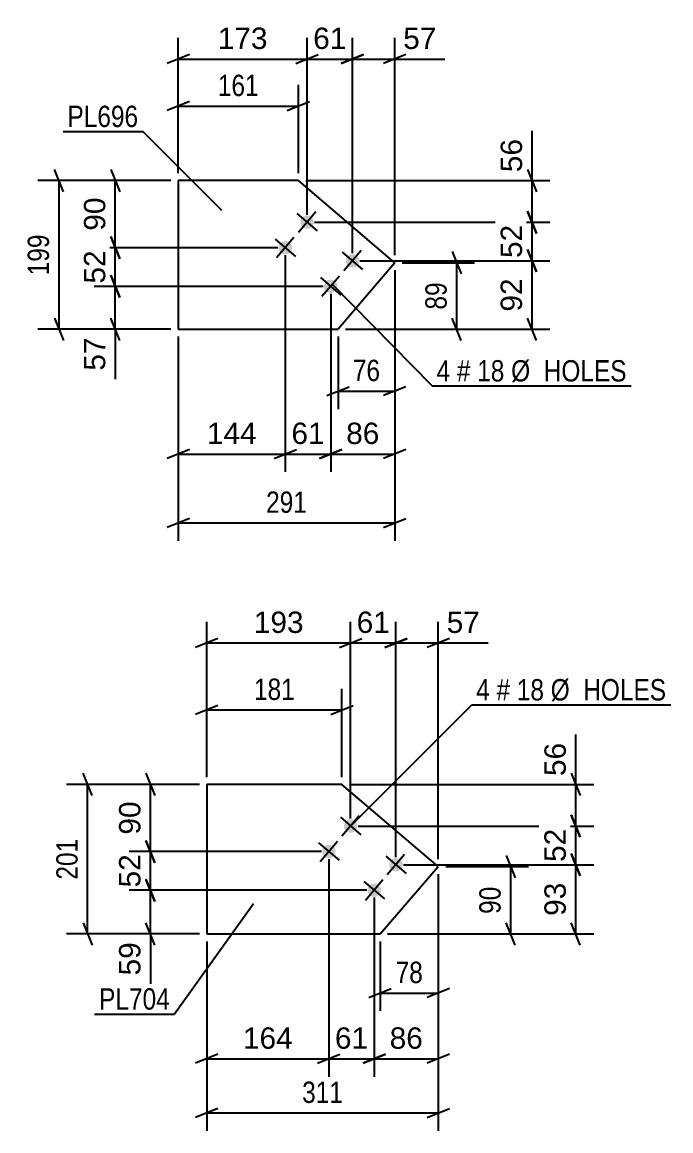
# Model space of a CAD drawing. Header units: millimetres. Extents: x 0 to 841, y 0 to 594.
# Drawn here: x 262.1 to 349.2, y 343 to 491.8 of the extents above; entities that cross this region are included whole.
import ezdxf

# ---------------------------------------------------------------- set-up
doc = ezdxf.new("R2010")
doc.units = ezdxf.units.MM
doc.styles.add('Arial', font='ARIAL.TTF', dxfattribs={"height": 0.2})
doc.styles.add('Arial Narrow', font='ARIALN.TTF', dxfattribs={"height": 0.2})

# ---------------------------------------------------------------- blocks, each defined once
blk = doc.blocks.new('Part-284934741-25692 - 25691')
at = {"color": 2, "linetype": 'Continuous'}
for p, q in [((283.09, 470.58), (283.09, 450.64)), ((299.23, 470.58), (283.09, 470.58)), ((312.17, 459.56), (299.23, 470.58)), ((312.17, 459.56), (304.56, 450.64)), ((283.09, 450.64), (304.56, 450.64))]:
    blk.add_line(p, q, dxfattribs=at)
blk = doc.blocks.new('Bolt-284934741-25693 - 25691')
at = {"linetype": 'Continuous'}
for points in [[(301.07, 464.42, -1), (299.7, 465.59, -1)], [(298.15, 460.99, -1), (296.78, 462.16, -1)], [(307.16, 459.23, -1), (305.79, 460.4, -1)], [(304.24, 455.81, -1), (302.87, 456.97, -1)]]:
    blk.add_hatch(color=1, dxfattribs=at).paths.add_polyline_path(points)
at = {"color": 1, "linetype": 'Continuous'}
for p, q in [((299.01, 466.17), (301.75, 463.83)), ((301.55, 466.37), (299.22, 463.63)), ((298.63, 462.95), (296.3, 460.2)), ((296.1, 462.74), (298.84, 460.41)), ((305.1, 460.98), (307.85, 458.65)), ((307.64, 461.19), (305.31, 458.45)), ((302.19, 457.56), (304.93, 455.22)), ((304.73, 457.76), (302.39, 455.02))]:
    blk.add_line(p, q, dxfattribs=at)
blk = doc.blocks.new('Part-284934741-25708 - 25707')
at = {"color": 2, "linetype": 'Continuous'}
for p, q in [((286.93, 389.53), (286.93, 369.47)), ((305.07, 389.53), (286.93, 389.53)), ((318.01, 378.51), (305.07, 389.53)), ((310.2, 369.47), (318.01, 378.51)), ((286.93, 369.47), (310.2, 369.47))]:
    blk.add_line(p, q, dxfattribs=at)
blk = doc.blocks.new('Bolt-284934741-25709 - 25707')
at = {"linetype": 'Continuous'}
for points in [[(306.91, 383.37, -1), (305.54, 384.53, -1)], [(304, 379.94, -1), (302.63, 381.11, -1)], [(313, 378.18, -1), (311.63, 379.35, -1)], [(310.09, 374.75, -1), (308.72, 375.92, -1)]]:
    blk.add_hatch(color=1, dxfattribs=at).paths.add_polyline_path(points)
at = {"color": 1, "linetype": 'Continuous'}
for p, q in [((304.86, 385.12), (307.6, 382.78)), ((307.39, 385.32), (305.06, 382.58)), ((301.94, 381.69), (304.68, 379.36)), ((304.48, 381.89), (302.14, 379.15)), ((310.95, 379.93), (313.69, 377.6)), ((313.49, 380.13), (311.15, 377.39)), ((308.03, 376.5), (310.77, 374.17)), ((310.57, 376.71), (308.24, 373.97))]:
    blk.add_line(p, q, dxfattribs=at)
blk = doc.blocks.new('StraightDimension-284934741-26841 - 25691')
at = {"color": 7, "linetype": 'Continuous'}
for p, q in [((319.88, 461.06), (321.08, 458.06)), ((313.17, 459.56), (322.88, 459.56)), ((320.48, 450.64), (320.48, 459.56)), ((321.08, 449.14), (319.88, 452.14)), ((305.56, 450.64), (322.88, 450.64))]:
    blk.add_line(p, q, dxfattribs=at)
at = {"color": 0}
blk.add_wipeout([(319.73, 457.53), (315.53, 457.53), (315.53, 452.67), (319.73, 452.67)], dxfattribs=at)
at = {"color": 3, "style": 'Arial Narrow'}
blk.add_text('89', height=2.863, rotation=90.0002, dxfattribs=at).set_placement((319.13, 453.27))
blk = doc.blocks.new('StraightDimension-284934741-31383 - 25691')
at = {"color": 7, "linetype": 'Continuous'}
for p, q in [((297.47, 460.58), (297.47, 431.48)), ((303.56, 455.39), (303.56, 431.48)), ((295.97, 433.28), (298.97, 434.48)), ((297.47, 433.88), (303.56, 433.88)), ((305.06, 434.48), (302.06, 433.28))]:
    blk.add_line(p, q, dxfattribs=at)
at = {"color": 0}
blk.add_wipeout([(303.34, 434.63), (303.34, 438.83), (297.69, 438.83), (297.69, 434.63)], dxfattribs=at)
at = {"color": 3, "style": 'Arial'}
blk.add_text('61', height=2.865, dxfattribs=at).set_placement((298.29, 435.23))
blk = doc.blocks.new('StraightDimension-284934741-26855 - 25691')
at = {"color": 7, "linetype": 'Continuous'}
for p, q in [((283.09, 471.58), (283.09, 483.43)), ((299.23, 471.58), (299.23, 483.43)), ((284.59, 481.18), (281.59, 479.98)), ((297.73, 479.98), (300.73, 481.18)), ((283.09, 480.58), (299.23, 480.58))]:
    blk.add_line(p, q, dxfattribs=at)
at = {"color": 0}
blk.add_wipeout([(294.5, 481.33), (294.5, 485.53), (287.81, 485.53), (287.81, 481.33)], dxfattribs=at)
at = {"color": 3, "style": 'Arial Narrow'}
blk.add_text('161', height=2.863, dxfattribs=at).set_placement((288.41, 481.93))
blk = doc.blocks.new('StraightDimension-284934741-26847 - 25691')
at = {"color": 7, "linetype": 'Continuous'}
for p, q in [((267.69, 469.08), (266.49, 472.08)), ((282.09, 470.58), (264.24, 470.58)), ((267.09, 450.64), (267.09, 470.58)), ((266.49, 452.14), (267.69, 449.14)), ((282.09, 450.64), (264.24, 450.64))]:
    blk.add_line(p, q, dxfattribs=at)
at = {"color": 0}
blk.add_wipeout([(266.34, 463.95), (262.14, 463.95), (262.14, 457.27), (266.34, 457.27)], dxfattribs=at)
at = {"color": 3, "style": 'Arial Narrow'}
blk.add_text('199', height=2.863, rotation=90.0002, dxfattribs=at).set_placement((265.74, 457.87))
blk = doc.blocks.new('StraightDimension-284934741-26851 - 25691')
at = {"color": 7, "linetype": 'Continuous'}
for p, q in [((312.17, 458.56), (312.17, 439.92)), ((304.56, 449.64), (304.56, 439.92)), ((303.06, 441.72), (306.06, 442.92)), ((304.56, 442.32), (312.17, 442.32)), ((313.67, 442.92), (310.67, 441.72))]:
    blk.add_line(p, q, dxfattribs=at)
at = {"color": 0}
blk.add_wipeout([(310.79, 443.07), (310.79, 447.27), (305.94, 447.27), (305.94, 443.07)], dxfattribs=at)
at = {"color": 3, "style": 'Arial Narrow'}
blk.add_text('76', height=2.863, dxfattribs=at).set_placement((306.54, 443.67))
blk = doc.blocks.new('StraightDimension-284934741-26901 - 25691')
at = {"color": 7, "linetype": 'Continuous'}
for p, q in [((312.17, 458.56), (312.17, 422.24)), ((283.09, 449.64), (283.09, 422.24)), ((284.59, 425.24), (281.59, 424.04)), ((283.09, 424.64), (312.17, 424.64)), ((310.67, 424.04), (313.67, 425.24))]:
    blk.add_line(p, q, dxfattribs=at)
at = {"color": 0}
blk.add_wipeout([(300.97, 425.39), (300.97, 429.59), (294.29, 429.59), (294.29, 425.39)], dxfattribs=at)
at = {"color": 3, "style": 'Arial Narrow'}
blk.add_text('291', height=2.863, dxfattribs=at).set_placement((294.89, 425.99))
blk = doc.blocks.new('StraightDimension-284934741-31382 - 25691')
at = {"color": 7, "linetype": 'Continuous'}
for p, q in [((312.17, 458.56), (312.17, 431.48)), ((303.56, 455.39), (303.56, 431.48)), ((302.06, 433.28), (305.06, 434.48)), ((303.56, 433.88), (312.17, 433.88)), ((313.67, 434.48), (310.67, 433.28))]:
    blk.add_line(p, q, dxfattribs=at)
at = {"color": 0}
blk.add_wipeout([(310.69, 434.63), (310.69, 438.83), (305.04, 438.83), (305.04, 434.63)], dxfattribs=at)
at = {"color": 3, "style": 'Arial'}
blk.add_text('86', height=2.865, dxfattribs=at).set_placement((305.64, 435.23))
blk = doc.blocks.new('StraightDimension-284934741-31384 - 25691')
at = {"color": 7, "linetype": 'Continuous'}
for p, q in [((297.47, 460.58), (297.47, 431.48)), ((283.09, 449.64), (283.09, 431.48)), ((284.59, 434.48), (281.59, 433.28)), ((283.09, 433.88), (297.47, 433.88)), ((295.97, 433.28), (298.97, 434.48))]:
    blk.add_line(p, q, dxfattribs=at)
at = {"color": 0}
blk.add_wipeout([(294.21, 434.63), (294.21, 438.83), (286.34, 438.83), (286.34, 434.63)], dxfattribs=at)
at = {"color": 3, "style": 'Arial'}
blk.add_text('144', height=2.865, dxfattribs=at).set_placement((286.94, 435.23))
blk = doc.blocks.new('StraightDimension-284934741-31411 - 25691')
at = {"color": 7, "linetype": 'Continuous'}
for p, q in [((306.48, 460.82), (306.48, 489.75)), ((312.17, 460.56), (312.17, 489.75)), ((304.98, 486.3), (307.98, 487.5)), ((306.48, 486.9), (312.17, 486.9)), ((313.67, 487.5), (310.67, 486.3)), ((312.17, 486.9), (318.87, 486.9)), ((312.17, 486.9), (318.87, 486.9))]:
    blk.add_line(p, q, dxfattribs=at)
at = {"color": 0}
blk.add_wipeout([(318.34, 487.65), (318.34, 491.85), (312.7, 491.85), (312.7, 487.65)], dxfattribs=at)
at = {"color": 3, "style": 'Arial'}
blk.add_text('57', height=2.865, dxfattribs=at).set_placement((313.3, 488.25))
blk = doc.blocks.new('StraightDimension-284934741-31412 - 25691')
at = {"color": 7, "linetype": 'Continuous'}
for p, q in [((300.38, 466), (300.38, 489.75)), ((306.48, 460.82), (306.48, 489.75)), ((298.88, 486.3), (301.88, 487.5)), ((300.38, 486.9), (306.48, 486.9)), ((307.98, 487.5), (304.98, 486.3))]:
    blk.add_line(p, q, dxfattribs=at)
at = {"color": 0}
blk.add_wipeout([(306.25, 487.65), (306.25, 491.85), (300.61, 491.85), (300.61, 487.65)], dxfattribs=at)
at = {"color": 3, "style": 'Arial'}
blk.add_text('61', height=2.865, dxfattribs=at).set_placement((301.21, 488.25))
blk = doc.blocks.new('StraightDimension-284934741-31413 - 25691')
at = {"color": 7, "linetype": 'Continuous'}
for p, q in [((283.09, 471.58), (283.09, 489.75)), ((300.38, 466), (300.38, 489.75)), ((284.59, 487.5), (281.59, 486.3)), ((283.09, 486.9), (300.38, 486.9)), ((298.88, 486.3), (301.88, 487.5))]:
    blk.add_line(p, q, dxfattribs=at)
at = {"color": 0}
blk.add_wipeout([(295.67, 487.65), (295.67, 491.85), (287.8, 491.85), (287.8, 487.65)], dxfattribs=at)
at = {"color": 3, "style": 'Arial'}
blk.add_text('173', height=2.865, dxfattribs=at).set_placement((288.4, 488.25))
blk = doc.blocks.new('StraightDimension-284934741-31454 - 25691')
at = {"color": 7, "linetype": 'Continuous'}
for p, q in [((330.6, 470.58), (330.6, 477.28)), ((330.6, 470.58), (330.6, 477.28)), ((330, 472.08), (331.2, 469.08)), ((300.23, 470.58), (333, 470.58)), ((330.6, 465), (330.6, 470.58)), ((331.2, 463.5), (330, 466.5)), ((301.38, 465), (333, 465))]:
    blk.add_line(p, q, dxfattribs=at)
at = {"color": 0}
blk.add_wipeout([(329.85, 476.76), (325.65, 476.76), (325.65, 471.11), (329.85, 471.11)], dxfattribs=at)
at = {"color": 3, "style": 'Arial'}
blk.add_text('56', height=2.865, rotation=90.0002, dxfattribs=at).set_placement((329.25, 471.71))
blk = doc.blocks.new('StraightDimension-284934741-31455 - 25691')
at = {"color": 7, "linetype": 'Continuous'}
for p, q in [((330, 466.5), (331.2, 463.5)), ((301.38, 465), (333, 465)), ((330.6, 459.82), (330.6, 465)), ((331.2, 458.32), (330, 461.32)), ((307.48, 459.82), (333, 459.82))]:
    blk.add_line(p, q, dxfattribs=at)
at = {"color": 0}
blk.add_wipeout([(329.85, 465.23), (325.65, 465.23), (325.65, 459.59), (329.85, 459.59)], dxfattribs=at)
at = {"color": 3, "style": 'Arial'}
blk.add_text('52', height=2.865, rotation=90.0002, dxfattribs=at).set_placement((329.25, 460.19))
blk = doc.blocks.new('StraightDimension-284934741-31456 - 25691')
at = {"color": 7, "linetype": 'Continuous'}
for p, q in [((330, 461.32), (331.2, 458.32)), ((307.48, 459.82), (333, 459.82)), ((330.6, 450.64), (330.6, 459.82)), ((331.2, 449.14), (330, 452.14)), ((305.56, 450.64), (333, 450.64))]:
    blk.add_line(p, q, dxfattribs=at)
at = {"color": 0}
blk.add_wipeout([(329.85, 458.05), (325.65, 458.05), (325.65, 452.4), (329.85, 452.4)], dxfattribs=at)
at = {"color": 3, "style": 'Arial'}
blk.add_text('92', height=2.865, rotation=90.0002, dxfattribs=at).set_placement((329.25, 453))
blk = doc.blocks.new('StraightDimension-284934741-31488 - 25691')
at = {"color": 7, "linetype": 'Continuous'}
for p, q in [((274.04, 472.08), (275.24, 469.08)), ((282.09, 470.58), (271.79, 470.58)), ((274.64, 461.58), (274.64, 470.58)), ((275.24, 460.08), (274.04, 463.08)), ((296.47, 461.58), (271.79, 461.58))]:
    blk.add_line(p, q, dxfattribs=at)
at = {"color": 0}
blk.add_wipeout([(273.89, 468.9), (269.69, 468.9), (269.69, 463.26), (273.89, 463.26)], dxfattribs=at)
at = {"color": 3, "style": 'Arial'}
blk.add_text('90', height=2.865, rotation=90.0002, dxfattribs=at).set_placement((273.29, 463.86))
blk = doc.blocks.new('StraightDimension-284934741-31489 - 25691')
at = {"color": 7, "linetype": 'Continuous'}
for p, q in [((274.04, 463.08), (275.24, 460.08)), ((296.47, 461.58), (271.79, 461.58)), ((274.64, 456.39), (274.64, 461.58)), ((275.24, 454.89), (274.04, 457.89)), ((302.56, 456.39), (271.79, 456.39))]:
    blk.add_line(p, q, dxfattribs=at)
at = {"color": 0}
blk.add_wipeout([(273.89, 461.81), (269.69, 461.81), (269.69, 456.16), (273.89, 456.16)], dxfattribs=at)
at = {"color": 3, "style": 'Arial'}
blk.add_text('52', height=2.865, rotation=90.0002, dxfattribs=at).set_placement((273.29, 456.76))
blk = doc.blocks.new('StraightDimension-284934741-31490 - 25691')
at = {"color": 7, "linetype": 'Continuous'}
for p, q in [((274.04, 457.89), (275.24, 454.89)), ((302.56, 456.39), (271.79, 456.39)), ((274.64, 450.64), (274.64, 456.39)), ((275.24, 449.14), (274.04, 452.14)), ((282.09, 450.64), (271.79, 450.64)), ((274.64, 450.64), (274.64, 443.94)), ((274.64, 450.64), (274.64, 443.94))]:
    blk.add_line(p, q, dxfattribs=at)
at = {"color": 0}
blk.add_wipeout([(273.89, 450.11), (269.69, 450.11), (269.69, 444.47), (273.89, 444.47)], dxfattribs=at)
at = {"color": 3, "style": 'Arial'}
blk.add_text('57', height=2.865, rotation=90.0002, dxfattribs=at).set_placement((273.29, 445.07))
blk = doc.blocks.new('StraightDimension-284934741-26971 - 25707')
at = {"color": 7, "linetype": 'Continuous'}
for p, q in [((327.13, 380.01), (328.33, 377.01)), ((319.01, 378.51), (330.13, 378.51)), ((327.73, 369.47), (327.73, 378.51)), ((328.33, 367.97), (327.13, 370.97)), ((311.2, 369.47), (330.13, 369.47))]:
    blk.add_line(p, q, dxfattribs=at)
at = {"color": 0}
blk.add_wipeout([(326.98, 376.42), (322.78, 376.42), (322.78, 371.56), (326.98, 371.56)], dxfattribs=at)
at = {"color": 3, "style": 'Arial Narrow'}
blk.add_text('90', height=2.863, rotation=90.0002, dxfattribs=at).set_placement((326.38, 372.16))
blk = doc.blocks.new('StraightDimension-284934741-26985 - 25707')
at = {"color": 7, "linetype": 'Continuous'}
for p, q in [((286.93, 390.53), (286.93, 402.38)), ((305.07, 390.53), (305.07, 402.38)), ((288.43, 400.13), (285.43, 398.93)), ((286.93, 399.53), (305.07, 399.53)), ((303.57, 398.93), (306.57, 400.13))]:
    blk.add_line(p, q, dxfattribs=at)
at = {"color": 0}
blk.add_wipeout([(299.34, 400.28), (299.34, 404.48), (292.66, 404.48), (292.66, 400.28)], dxfattribs=at)
at = {"color": 3, "style": 'Arial Narrow'}
blk.add_text('181', height=2.863, dxfattribs=at).set_placement((293.26, 400.88))
blk = doc.blocks.new('StraightDimension-284934741-26977 - 25707')
at = {"color": 7, "linetype": 'Continuous'}
for p, q in [((271.53, 388.03), (270.33, 391.03)), ((285.93, 389.53), (268.08, 389.53)), ((270.93, 369.47), (270.93, 389.53)), ((270.33, 370.97), (271.53, 367.97)), ((285.93, 369.47), (268.08, 369.47))]:
    blk.add_line(p, q, dxfattribs=at)
at = {"color": 0}
blk.add_wipeout([(270.18, 382.84), (265.98, 382.84), (265.98, 376.16), (270.18, 376.16)], dxfattribs=at)
at = {"color": 3, "style": 'Arial Narrow'}
blk.add_text('201', height=2.863, rotation=90.0002, dxfattribs=at).set_placement((269.58, 376.76))
blk = doc.blocks.new('StraightDimension-284934741-26981 - 25707')
at = {"color": 7, "linetype": 'Continuous'}
for p, q in [((318.01, 377.51), (318.01, 359.13)), ((310.2, 368.47), (310.2, 359.13)), ((308.7, 360.93), (311.7, 362.13)), ((319.51, 362.13), (316.51, 360.93)), ((310.2, 361.53), (318.01, 361.53))]:
    blk.add_line(p, q, dxfattribs=at)
at = {"color": 0}
blk.add_wipeout([(316.54, 362.28), (316.54, 366.48), (311.68, 366.48), (311.68, 362.28)], dxfattribs=at)
at = {"color": 3, "style": 'Arial Narrow'}
blk.add_text('78', height=2.863, dxfattribs=at).set_placement((312.28, 362.88))
blk = doc.blocks.new('StraightDimension-284934741-31988 - 25707')
at = {"color": 7, "linetype": 'Continuous'}
for p, q in [((336.47, 389.53), (336.47, 396.23)), ((336.47, 389.53), (336.47, 396.23)), ((335.87, 391.03), (337.07, 388.03)), ((306.07, 389.53), (338.87, 389.53)), ((336.47, 383.95), (336.47, 389.53)), ((337.07, 382.45), (335.87, 385.45)), ((307.23, 383.95), (338.87, 383.95))]:
    blk.add_line(p, q, dxfattribs=at)
at = {"color": 0}
blk.add_wipeout([(335.72, 395.7), (331.52, 395.7), (331.52, 390.06), (335.72, 390.06)], dxfattribs=at)
at = {"color": 3, "style": 'Arial'}
blk.add_text('56', height=2.865, rotation=90.0002, dxfattribs=at).set_placement((335.12, 390.66))
blk = doc.blocks.new('StraightDimension-284934741-27031 - 25707')
at = {"color": 7, "linetype": 'Continuous'}
for p, q in [((318.01, 377.51), (318.01, 343.04)), ((286.93, 368.47), (286.93, 343.04)), ((288.43, 346.04), (285.43, 344.84)), ((286.93, 345.44), (318.01, 345.44)), ((316.51, 344.84), (319.51, 346.04))]:
    blk.add_line(p, q, dxfattribs=at)
at = {"color": 0}
blk.add_wipeout([(305.81, 346.19), (305.81, 350.39), (299.13, 350.39), (299.13, 346.19)], dxfattribs=at)
at = {"color": 3, "style": 'Arial Narrow'}
blk.add_text('311', height=2.863, dxfattribs=at).set_placement((299.73, 346.79))
blk = doc.blocks.new('StraightDimension-284934741-32020 - 25707')
at = {"color": 7, "linetype": 'Continuous'}
for p, q in [((278.76, 382.02), (279.96, 379.02)), ((302.31, 380.52), (276.51, 380.52)), ((279.36, 375.34), (279.36, 380.52)), ((279.96, 373.84), (278.76, 376.84)), ((308.4, 375.34), (276.51, 375.34))]:
    blk.add_line(p, q, dxfattribs=at)
at = {"color": 0}
blk.add_wipeout([(278.61, 380.75), (274.41, 380.75), (274.41, 375.11), (278.61, 375.11)], dxfattribs=at)
at = {"color": 3, "style": 'Arial'}
blk.add_text('52', height=2.865, rotation=90.0002, dxfattribs=at).set_placement((278.01, 375.71))
blk = doc.blocks.new('StraightDimension-284934741-31955 - 25707')
at = {"color": 7, "linetype": 'Continuous'}
for p, q in [((312.32, 379.76), (312.32, 411.37)), ((318.01, 379.51), (318.01, 411.37)), ((310.82, 407.92), (313.82, 409.12)), ((312.32, 408.52), (318.01, 408.52)), ((319.51, 409.12), (316.51, 407.92)), ((318.01, 408.52), (324.71, 408.52)), ((318.01, 408.52), (324.71, 408.52))]:
    blk.add_line(p, q, dxfattribs=at)
at = {"color": 0}
blk.add_wipeout([(324.19, 409.27), (324.19, 413.47), (318.54, 413.47), (318.54, 409.27)], dxfattribs=at)
at = {"color": 3, "style": 'Arial'}
blk.add_text('57', height=2.865, dxfattribs=at).set_placement((319.14, 409.87))
blk = doc.blocks.new('StraightDimension-284934741-32019 - 25707')
at = {"color": 7, "linetype": 'Continuous'}
for p, q in [((278.76, 391.03), (279.96, 388.03)), ((285.93, 389.53), (276.51, 389.53)), ((279.36, 380.52), (279.36, 389.53)), ((279.96, 379.02), (278.76, 382.02)), ((302.31, 380.52), (276.51, 380.52))]:
    blk.add_line(p, q, dxfattribs=at)
at = {"color": 0}
blk.add_wipeout([(278.61, 387.85), (274.41, 387.85), (274.41, 382.2), (278.61, 382.2)], dxfattribs=at)
at = {"color": 3, "style": 'Arial'}
blk.add_text('90', height=2.865, rotation=90.0002, dxfattribs=at).set_placement((278.01, 382.8))
blk = doc.blocks.new('StraightDimension-284934741-31956 - 25707')
at = {"color": 7, "linetype": 'Continuous'}
for p, q in [((306.23, 384.95), (306.23, 411.37)), ((312.32, 379.76), (312.32, 411.37)), ((304.73, 407.92), (307.73, 409.12)), ((306.23, 408.52), (312.32, 408.52)), ((313.82, 409.12), (310.82, 407.92))]:
    blk.add_line(p, q, dxfattribs=at)
at = {"color": 0}
blk.add_wipeout([(312.1, 409.27), (312.1, 413.47), (306.45, 413.47), (306.45, 409.27)], dxfattribs=at)
at = {"color": 3, "style": 'Arial'}
blk.add_text('61', height=2.865, dxfattribs=at).set_placement((307.05, 409.87))
blk = doc.blocks.new('StraightDimension-284934741-31957 - 25707')
at = {"color": 7, "linetype": 'Continuous'}
for p, q in [((286.93, 390.53), (286.93, 411.37)), ((306.23, 384.95), (306.23, 411.37)), ((288.43, 409.12), (285.43, 407.92)), ((286.93, 408.52), (306.23, 408.52)), ((304.73, 407.92), (307.73, 409.12))]:
    blk.add_line(p, q, dxfattribs=at)
at = {"color": 0}
blk.add_wipeout([(300.51, 409.27), (300.51, 413.47), (292.64, 413.47), (292.64, 409.27)], dxfattribs=at)
at = {"color": 3, "style": 'Arial'}
blk.add_text('193', height=2.865, dxfattribs=at).set_placement((293.24, 409.87))
blk = doc.blocks.new('StraightDimension-284934741-31989 - 25707')
at = {"color": 7, "linetype": 'Continuous'}
for p, q in [((335.87, 385.45), (337.07, 382.45)), ((307.23, 383.95), (338.87, 383.95)), ((336.47, 378.76), (336.47, 383.95)), ((337.07, 377.26), (335.87, 380.26)), ((313.32, 378.76), (338.87, 378.76))]:
    blk.add_line(p, q, dxfattribs=at)
at = {"color": 0}
blk.add_wipeout([(335.72, 384.18), (331.52, 384.18), (331.52, 378.53), (335.72, 378.53)], dxfattribs=at)
at = {"color": 3, "style": 'Arial'}
blk.add_text('52', height=2.865, rotation=90.0002, dxfattribs=at).set_placement((335.12, 379.13))
blk = doc.blocks.new('StraightDimension-284934741-31990 - 25707')
at = {"color": 7, "linetype": 'Continuous'}
for p, q in [((335.87, 380.26), (337.07, 377.26)), ((313.32, 378.76), (338.87, 378.76)), ((336.47, 369.47), (336.47, 378.76)), ((337.07, 367.97), (335.87, 370.97)), ((311.2, 369.47), (338.87, 369.47))]:
    blk.add_line(p, q, dxfattribs=at)
at = {"color": 0}
blk.add_wipeout([(335.72, 376.94), (331.52, 376.94), (331.52, 371.29), (335.72, 371.29)], dxfattribs=at)
at = {"color": 3, "style": 'Arial'}
blk.add_text('93', height=2.865, rotation=90.0002, dxfattribs=at).set_placement((335.12, 371.89))
blk = doc.blocks.new('StraightDimension-284934741-32021 - 25707')
at = {"color": 7, "linetype": 'Continuous'}
for p, q in [((278.76, 376.84), (279.96, 373.84)), ((308.4, 375.34), (276.51, 375.34)), ((279.36, 369.47), (279.36, 375.34)), ((279.96, 367.97), (278.76, 370.97)), ((285.93, 369.47), (276.51, 369.47)), ((279.36, 369.47), (279.36, 362.77)), ((279.36, 369.47), (279.36, 362.77))]:
    blk.add_line(p, q, dxfattribs=at)
at = {"color": 0}
blk.add_wipeout([(278.61, 368.95), (274.41, 368.95), (274.41, 363.3), (278.61, 363.3)], dxfattribs=at)
at = {"color": 3, "style": 'Arial'}
blk.add_text('59', height=2.865, rotation=90.0002, dxfattribs=at).set_placement((278.01, 363.9))
blk = doc.blocks.new('StraightDimension-284934741-32040 - 25707')
at = {"color": 7, "linetype": 'Continuous'}
for p, q in [((318.01, 377.51), (318.01, 350.31)), ((309.4, 374.34), (309.4, 350.31)), ((307.9, 352.11), (310.9, 353.31)), ((309.4, 352.71), (318.01, 352.71)), ((319.51, 353.31), (316.51, 352.11))]:
    blk.add_line(p, q, dxfattribs=at)
at = {"color": 0}
blk.add_wipeout([(316.53, 353.46), (316.53, 357.66), (310.88, 357.66), (310.88, 353.46)], dxfattribs=at)
at = {"color": 3, "style": 'Arial'}
blk.add_text('86', height=2.865, dxfattribs=at).set_placement((311.48, 354.06))
blk = doc.blocks.new('StraightDimension-284934741-32041 - 25707')
at = {"color": 7, "linetype": 'Continuous'}
for p, q in [((303.31, 379.52), (303.31, 350.31)), ((309.4, 374.34), (309.4, 350.31)), ((301.81, 352.11), (304.81, 353.31)), ((303.31, 352.71), (309.4, 352.71)), ((310.9, 353.31), (307.9, 352.11))]:
    blk.add_line(p, q, dxfattribs=at)
at = {"color": 0}
blk.add_wipeout([(309.18, 353.46), (309.18, 357.66), (303.53, 357.66), (303.53, 353.46)], dxfattribs=at)
at = {"color": 3, "style": 'Arial'}
blk.add_text('61', height=2.865, dxfattribs=at).set_placement((304.13, 354.06))
blk = doc.blocks.new('StraightDimension-284934741-32042 - 25707')
at = {"color": 7, "linetype": 'Continuous'}
for p, q in [((303.31, 379.52), (303.31, 350.31)), ((286.93, 368.47), (286.93, 350.31)), ((288.43, 353.31), (285.43, 352.11)), ((286.93, 352.71), (303.31, 352.71)), ((301.81, 352.11), (304.81, 353.31))]:
    blk.add_line(p, q, dxfattribs=at)
at = {"color": 0}
blk.add_wipeout([(299.06, 353.46), (299.06, 357.66), (291.18, 357.66), (291.18, 353.46)], dxfattribs=at)
at = {"color": 3, "style": 'Arial'}
blk.add_text('164', height=2.865, dxfattribs=at).set_placement((291.78, 354.06))
blk = doc.blocks.new('Mark-284934741-27262 - 25691')
at = {"color": 0}
blk.add_wipeout([(277.73, 477.77), (277.73, 480.77), (268.22, 480.77), (268.22, 477.77)], dxfattribs=at)
blk.add_wipeout([(277.73, 477.77), (277.73, 480.77), (268.22, 480.77), (268.22, 477.77)], dxfattribs=at)
at = {"color": 30, "linetype": 'Continuous'}
for p in [(267.62, 477.17), (288.93, 466.57)]:
    blk.add_line(p, (278.33, 477.17), dxfattribs=at)
at = {"color": 3, "style": 'Arial Narrow'}
blk.add_text('PL696', height=2.863, dxfattribs=at).set_placement((268.22, 477.77))
blk = doc.blocks.new('Mark-284934741-27265 - 25691')
at = {"color": 0}
for points in [[(319.61, 443.62), (319.61, 446.62), (317.78, 446.62), (317.78, 443.62)], [(322.33, 443.62), (322.33, 446.62), (320.51, 446.62), (320.51, 443.62)], [(326.89, 443.62), (326.89, 446.62), (323.23, 446.62), (323.23, 443.62)], [(343.32, 443.62), (343.32, 446.62), (327.79, 446.62), (327.79, 443.62)]]:
    blk.add_wipeout(points, dxfattribs=at)
for points in [[(319.61, 443.62), (319.61, 446.62), (317.78, 446.62), (317.78, 443.62)], [(322.33, 443.62), (322.33, 446.62), (320.51, 446.62), (320.51, 443.62)], [(326.89, 443.62), (326.89, 446.62), (323.23, 446.62), (323.23, 443.62)], [(343.32, 443.62), (343.32, 446.62), (327.79, 446.62), (327.79, 443.62)]]:
    blk.add_wipeout(points, dxfattribs=at)
at = {"color": 7, "linetype": 'Continuous'}
for p, q in [((303.78, 456.66), (317.18, 443.02)), ((317.18, 443.02), (343.92, 443.02))]:
    blk.add_line(p, q, dxfattribs=at)
at = {"color": 3, "style": 'Arial Narrow'}
for s, height, p in [('4', 2.86, (317.78, 443.62)), ('#', 2.86, (320.51, 443.62)), ('18', 2.863, (323.23, 443.62)), ('Ø  HOLES', 2.863, (327.79, 443.62))]:
    blk.add_text(s, height=height, dxfattribs=at).set_placement(p)
blk = doc.blocks.new('Mark-284934741-27270 - 25707')
at = {"color": 0}
blk.add_wipeout([(281.97, 359.31), (281.97, 362.31), (272.47, 362.31), (272.47, 359.31)], dxfattribs=at)
blk.add_wipeout([(281.97, 359.31), (281.97, 362.31), (272.47, 362.31), (272.47, 359.31)], dxfattribs=at)
at = {"color": 30, "linetype": 'Continuous'}
for p in [(293.18, 373.51), (271.87, 358.71)]:
    blk.add_line(p, (282.57, 358.71), dxfattribs=at)
at = {"color": 3, "style": 'Arial Narrow'}
blk.add_text('PL704', height=2.863, dxfattribs=at).set_placement((272.47, 359.31))
blk = doc.blocks.new('Mark-284934741-27273 - 25707')
at = {"color": 0}
for points in [[(324.92, 400.81), (324.92, 403.81), (323.09, 403.81), (323.09, 400.81)], [(327.65, 400.81), (327.65, 403.81), (325.82, 403.81), (325.82, 400.81)], [(332.2, 400.81), (332.2, 403.81), (328.55, 403.81), (328.55, 400.81)], [(348.63, 400.81), (348.63, 403.81), (333.1, 403.81), (333.1, 400.81)]]:
    blk.add_wipeout(points, dxfattribs=at)
for points in [[(324.92, 400.81), (324.92, 403.81), (323.09, 403.81), (323.09, 400.81)], [(327.65, 400.81), (327.65, 403.81), (325.82, 403.81), (325.82, 400.81)], [(332.2, 400.81), (332.2, 403.81), (328.55, 403.81), (328.55, 400.81)], [(348.63, 400.81), (348.63, 403.81), (333.1, 403.81), (333.1, 400.81)]]:
    blk.add_wipeout(points, dxfattribs=at)
at = {"color": 7, "linetype": 'Continuous'}
for p, q in [((306.23, 383.95), (322.49, 400.21)), ((322.49, 400.21), (349.23, 400.21))]:
    blk.add_line(p, q, dxfattribs=at)
at = {"color": 3, "style": 'Arial Narrow'}
for s, height, p in [('4', 2.86, (323.09, 400.81)), ('#', 2.86, (325.82, 400.81)), ('18', 2.863, (328.55, 400.81)), ('Ø  HOLES', 2.863, (333.1, 400.81))]:
    blk.add_text(s, height=height, dxfattribs=at).set_placement(p)

msp = doc.modelspace()

# ---------------------------------------------------------------- block references
for name in ['StraightDimension-284934741-26855 - 25691', 'Part-284934741-25692 - 25691', 'Bolt-284934741-25693 - 25691', 'StraightDimension-284934741-26985 - 25707', 'Part-284934741-25708 - 25707', 'Bolt-284934741-25709 - 25707']:
    msp.add_blockref(name, (0, 0))

# ---------------------------------------------------------------- next in the draw order: block references
for name in ['StraightDimension-284934741-26847 - 25691', 'StraightDimension-284934741-26841 - 25691', 'StraightDimension-284934741-31988 - 25707', 'StraightDimension-284934741-26977 - 25707', 'StraightDimension-284934741-26971 - 25707']:
    msp.add_blockref(name, (0, 0))

# ---------------------------------------------------------------- next in the draw order: block references
for name in ['StraightDimension-284934741-31383 - 25691', 'StraightDimension-284934741-31955 - 25707', 'StraightDimension-284934741-26981 - 25707']:
    msp.add_blockref(name, (0, 0))

# ---------------------------------------------------------------- next in the draw order: block references
for name in ['StraightDimension-284934741-31411 - 25691', 'StraightDimension-284934741-26851 - 25691', 'StraightDimension-284934741-27031 - 25707']:
    msp.add_blockref(name, (0, 0))

# ---------------------------------------------------------------- next in the draw order: block references
for name in ['StraightDimension-284934741-26901 - 25691', 'StraightDimension-284934741-32020 - 25707']:
    msp.add_blockref(name, (0, 0))

# ---------------------------------------------------------------- next in the draw order: block references
for name in ['StraightDimension-284934741-31384 - 25691', 'StraightDimension-284934741-31382 - 25691', 'StraightDimension-284934741-31956 - 25707', 'StraightDimension-284934741-32019 - 25707']:
    msp.add_blockref(name, (0, 0))

# ---------------------------------------------------------------- next in the draw order: block references
for name in ['StraightDimension-284934741-31412 - 25691', 'StraightDimension-284934741-31957 - 25707']:
    msp.add_blockref(name, (0, 0))

# ---------------------------------------------------------------- next in the draw order: block references
for name in ['StraightDimension-284934741-31413 - 25691', 'StraightDimension-284934741-31989 - 25707']:
    msp.add_blockref(name, (0, 0))

# ---------------------------------------------------------------- next in the draw order: block references
for name in ['StraightDimension-284934741-31454 - 25691', 'StraightDimension-284934741-31488 - 25691', 'Mark-284934741-27273 - 25707', 'StraightDimension-284934741-31990 - 25707', 'StraightDimension-284934741-32021 - 25707']:
    msp.add_blockref(name, (0, 0))

# ---------------------------------------------------------------- next in the draw order: block references
for name in ['Mark-284934741-27262 - 25691', 'StraightDimension-284934741-31455 - 25691', 'StraightDimension-284934741-32040 - 25707']:
    msp.add_blockref(name, (0, 0))

# ---------------------------------------------------------------- next in the draw order: block references
for name in ['StraightDimension-284934741-31489 - 25691', 'StraightDimension-284934741-31456 - 25691', 'StraightDimension-284934741-32041 - 25707']:
    msp.add_blockref(name, (0, 0))

# ---------------------------------------------------------------- next in the draw order: block references
for name in ['StraightDimension-284934741-31490 - 25691', 'Mark-284934741-27265 - 25691', 'StraightDimension-284934741-32042 - 25707']:
    msp.add_blockref(name, (0, 0))

# ---------------------------------------------------------------- next in the draw order: block references
msp.add_blockref('Mark-284934741-27270 - 25707', (0, 0))

doc.saveas('drawing.dxf')
